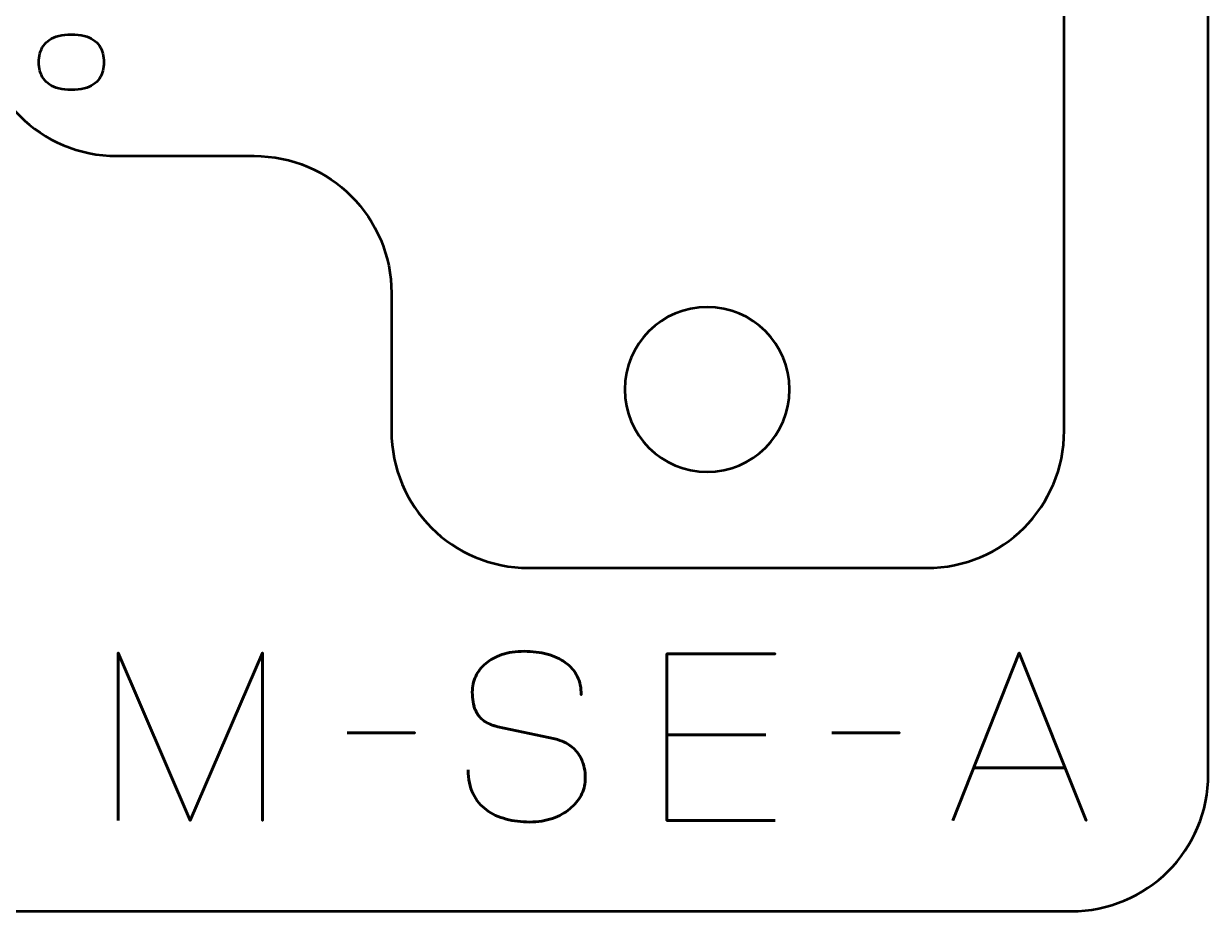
# Model space of a CAD drawing. Header units: centimetres. Extents: x -17.9 to -3.1, y -25.3 to -4.3.
# Drawn here: x -7.414 to -3.1, y -25.35 to -22.119 of the extents above; entities that cross this region are included whole.
import ezdxf

# ---------------------------------------------------------------- set-up
doc = ezdxf.new("R2010")
doc.units = ezdxf.units.CM
doc.header["$MEASUREMENT"] = 0
doc.layers.add('Layer 1', color=7, linetype='Continuous')

msp = doc.modelspace()

# ---------------------------------------------------------------- linework, layer by layer
at = {"layer": 'Layer 1', "color": 7, "lineweight": 53}
msp.add_open_spline([(-17.90003, -24.8499), (-17.90003, -24.8499), (-17.90003, -4.84994), (-17.90003, -4.84994), (-17.90003, -4.84994), (-17.90003, -4.57297), (-17.67694, -4.34998), (-17.39994, -4.34998), (-17.39994, -4.34998), (-17.39994, -4.34998), (-3.60007, -4.34998), (-3.60007, -4.34998), (-3.60007, -4.34998), (-3.32293, -4.34998), (-3.09997, -4.57297), (-3.09997, -4.84994), (-3.09997, -4.84994), (-3.09997, -4.84994), (-3.09997, -24.8499), (-3.09997, -24.8499), (-3.09997, -24.8499), (-3.09997, -25.1269), (-3.32293, -25.34999), (-3.60007, -25.34999), (-3.60007, -25.34999), (-3.60007, -25.34999), (-17.39994, -25.34999), (-17.39994, -25.34999), (-17.39994, -25.34999), (-17.67694, -25.34999), (-17.90003, -25.1269), (-17.90003, -24.8499)], degree=3, knots=[0, 0, 0, 0, 0.125, 0.125, 0.125, 0.125, 0.25, 0.25, 0.25, 0.25, 0.375, 0.375, 0.375, 0.375, 0.5, 0.5, 0.5, 0.5, 0.625, 0.625, 0.625, 0.625, 0.75, 0.75, 0.75, 0.75, 0.875, 0.875, 0.875, 0.875, 1, 1, 1, 1], dxfattribs=at)
at = {"layer": 'Layer 1', "color": 2, "lineweight": 53}
msp.add_open_spline([(-6.07499, -19.79993), (-6.07499, -19.79993), (-6.07503, -19.30007), (-6.07503, -19.30007), (-6.07503, -19.30007), (-6.07503, -19.02293), (-5.85194, -18.79997), (-5.57494, -18.79997), (-5.57494, -18.79997), (-5.57494, -18.79997), (-4.12507, -18.79997), (-4.12507, -18.79997), (-4.12507, -18.79997), (-3.84793, -18.79997), (-3.62497, -19.02293), (-3.62497, -19.30007), (-3.62497, -19.30007), (-3.62497, -19.30007), (-3.62497, -23.59994), (-3.62497, -23.59994), (-3.62497, -23.59994), (-3.62497, -23.87694), (-3.84793, -24.10003), (-4.12507, -24.10003), (-4.12507, -24.10003), (-4.12507, -24.10003), (-5.57494, -24.10003), (-5.57494, -24.10003), (-5.57494, -24.10003), (-5.85194, -24.10003), (-6.07503, -23.87694), (-6.07503, -23.59994), (-6.07503, -23.59994), (-6.07503, -23.59994), (-6.07499, -23.10007), (-6.07499, -23.10007), (-6.07499, -23.10007), (-6.07494, -22.82312), (-6.29803, -22.60003), (-6.57503, -22.60003), (-6.57503, -22.60003), (-6.57503, -22.60003), (-7.07493, -22.60003), (-7.07493, -22.60003), (-7.07493, -22.60003), (-7.35207, -22.60003), (-7.57503, -22.37694), (-7.57503, -22.09994), (-7.57503, -22.09994), (-7.57503, -22.09994), (-7.57503, -20.80007), (-7.57503, -20.80007), (-7.57503, -20.80007), (-7.57503, -20.52293), (-7.35207, -20.29997), (-7.07493, -20.29997), (-7.07493, -20.29997), (-7.07493, -20.29997), (-6.57503, -20.29997), (-6.57503, -20.29997), (-6.57503, -20.29997), (-6.29803, -20.29997), (-6.07494, -20.07688), (-6.07499, -19.79993)], degree=3, knots=[0, 0, 0, 0, 0.0625, 0.0625, 0.0625, 0.0625, 0.125, 0.125, 0.125, 0.125, 0.1875, 0.1875, 0.1875, 0.1875, 0.25, 0.25, 0.25, 0.25, 0.3125, 0.3125, 0.3125, 0.3125, 0.375, 0.375, 0.375, 0.375, 0.4375, 0.4375, 0.4375, 0.4375, 0.5, 0.5, 0.5, 0.5, 0.5625, 0.5625, 0.5625, 0.5625, 0.625, 0.625, 0.625, 0.625, 0.6875, 0.6875, 0.6875, 0.6875, 0.75, 0.75, 0.75, 0.75, 0.8125, 0.8125, 0.8125, 0.8125, 0.875, 0.875, 0.875, 0.875, 0.9375, 0.9375, 0.9375, 0.9375, 1, 1, 1, 1], dxfattribs=at)
at = {"layer": 'Layer 1', "color": 30, "lineweight": 53}
for points, knots in [([(-7.12221, -22.25867), (-7.12216, -22.24751), (-7.12348, -22.23693), (-7.12608, -22.22682), (-7.12608, -22.22682), (-7.12872, -22.21676), (-7.13285, -22.20756), (-7.13857, -22.19914), (-7.13857, -22.19914), (-7.14423, -22.19073), (-7.15169, -22.18343), (-7.1609, -22.17724), (-7.1609, -22.17724), (-7.1701, -22.17104), (-7.18127, -22.16628), (-7.19439, -22.1629), (-7.19439, -22.1629), (-7.20752, -22.15946), (-7.22281, -22.15776), (-7.24033, -22.15771), (-7.24033, -22.15771), (-7.25784, -22.15776), (-7.27313, -22.15946), (-7.28631, -22.1629), (-7.28631, -22.1629), (-7.29949, -22.16628), (-7.3107, -22.17104), (-7.31996, -22.17724), (-7.31996, -22.17724), (-7.32923, -22.18343), (-7.33674, -22.19073), (-7.34251, -22.19914), (-7.34251, -22.19914), (-7.34828, -22.20756), (-7.35246, -22.21676), (-7.35515, -22.22682), (-7.35515, -22.22682), (-7.3578, -22.23693), (-7.35912, -22.24751), (-7.35907, -22.25867), (-7.35907, -22.25867), (-7.35912, -22.26984), (-7.3578, -22.28042), (-7.35515, -22.29053), (-7.35515, -22.29053), (-7.35246, -22.30058), (-7.34828, -22.30979), (-7.34251, -22.31821), (-7.34251, -22.31821), (-7.33674, -22.32662), (-7.32923, -22.33392), (-7.31996, -22.34011), (-7.31996, -22.34011), (-7.3107, -22.3463), (-7.29949, -22.35107), (-7.28631, -22.35445), (-7.28631, -22.35445), (-7.27313, -22.35789), (-7.25784, -22.35959), (-7.24033, -22.35964), (-7.24033, -22.35964), (-7.22281, -22.35959), (-7.20752, -22.35789), (-7.19439, -22.35445), (-7.19439, -22.35445), (-7.18127, -22.35107), (-7.1701, -22.3463), (-7.1609, -22.34011), (-7.1609, -22.34011), (-7.15169, -22.33392), (-7.14423, -22.32662), (-7.13857, -22.31821), (-7.13857, -22.31821), (-7.13285, -22.30979), (-7.12872, -22.30058), (-7.12608, -22.29053), (-7.12608, -22.29053), (-7.12348, -22.28042), (-7.12216, -22.26984), (-7.12221, -22.25867)], [0, 0, 0, 0, 0.05, 0.05, 0.05, 0.05, 0.1, 0.1, 0.1, 0.1, 0.15, 0.15, 0.15, 0.15, 0.2, 0.2, 0.2, 0.2, 0.25, 0.25, 0.25, 0.25, 0.3, 0.3, 0.3, 0.3, 0.35, 0.35, 0.35, 0.35, 0.4, 0.4, 0.4, 0.4, 0.45, 0.45, 0.45, 0.45, 0.5, 0.5, 0.5, 0.5, 0.55, 0.55, 0.55, 0.55, 0.6, 0.6, 0.6, 0.6, 0.65, 0.65, 0.65, 0.65, 0.7, 0.7, 0.7, 0.7, 0.75, 0.75, 0.75, 0.75, 0.8, 0.8, 0.8, 0.8, 0.85, 0.85, 0.85, 0.85, 0.9, 0.9, 0.9, 0.9, 0.95, 0.95, 0.95, 0.95, 1, 1, 1, 1]), ([(-7.12221, -22.25867), (-7.12216, -22.24751), (-7.12348, -22.23693), (-7.12608, -22.22682), (-7.12608, -22.22682), (-7.12872, -22.21676), (-7.13285, -22.20756), (-7.13857, -22.19914), (-7.13857, -22.19914), (-7.14423, -22.19073), (-7.15169, -22.18343), (-7.1609, -22.17724), (-7.1609, -22.17724), (-7.1701, -22.17104), (-7.18127, -22.16628), (-7.19439, -22.1629), (-7.19439, -22.1629), (-7.20752, -22.15946), (-7.22281, -22.15776), (-7.24033, -22.15771), (-7.24033, -22.15771), (-7.25784, -22.15776), (-7.27313, -22.15946), (-7.28631, -22.1629), (-7.28631, -22.1629), (-7.29949, -22.16628), (-7.3107, -22.17104), (-7.31996, -22.17724), (-7.31996, -22.17724), (-7.32923, -22.18343), (-7.33674, -22.19073), (-7.34251, -22.19914), (-7.34251, -22.19914), (-7.34828, -22.20756), (-7.35246, -22.21676), (-7.35515, -22.22682), (-7.35515, -22.22682), (-7.3578, -22.23693), (-7.35912, -22.24751), (-7.35907, -22.25867), (-7.35907, -22.25867), (-7.35912, -22.26984), (-7.3578, -22.28042), (-7.35515, -22.29053), (-7.35515, -22.29053), (-7.35246, -22.30058), (-7.34828, -22.30979), (-7.34251, -22.31821), (-7.34251, -22.31821), (-7.33674, -22.32662), (-7.32923, -22.33392), (-7.31996, -22.34011), (-7.31996, -22.34011), (-7.3107, -22.3463), (-7.29949, -22.35107), (-7.28631, -22.35445), (-7.28631, -22.35445), (-7.27313, -22.35789), (-7.25784, -22.35959), (-7.24033, -22.35964), (-7.24033, -22.35964), (-7.22281, -22.35959), (-7.20752, -22.35789), (-7.19439, -22.35445), (-7.19439, -22.35445), (-7.18127, -22.35107), (-7.1701, -22.3463), (-7.1609, -22.34011), (-7.1609, -22.34011), (-7.15169, -22.33392), (-7.14423, -22.32662), (-7.13857, -22.31821), (-7.13857, -22.31821), (-7.13285, -22.30979), (-7.12872, -22.30058), (-7.12608, -22.29053), (-7.12608, -22.29053), (-7.12348, -22.28042), (-7.12216, -22.26984), (-7.12221, -22.25867)], [0, 0, 0, 0, 0.05, 0.05, 0.05, 0.05, 0.1, 0.1, 0.1, 0.1, 0.15, 0.15, 0.15, 0.15, 0.2, 0.2, 0.2, 0.2, 0.25, 0.25, 0.25, 0.25, 0.3, 0.3, 0.3, 0.3, 0.35, 0.35, 0.35, 0.35, 0.4, 0.4, 0.4, 0.4, 0.45, 0.45, 0.45, 0.45, 0.5, 0.5, 0.5, 0.5, 0.55, 0.55, 0.55, 0.55, 0.6, 0.6, 0.6, 0.6, 0.65, 0.65, 0.65, 0.65, 0.7, 0.7, 0.7, 0.7, 0.75, 0.75, 0.75, 0.75, 0.8, 0.8, 0.8, 0.8, 0.85, 0.85, 0.85, 0.85, 0.9, 0.9, 0.9, 0.9, 0.95, 0.95, 0.95, 0.95, 1, 1, 1, 1]), ([(-7.06996, -25.01987), (-7.06996, -25.01987), (-7.06996, -24.40942), (-7.06996, -24.40942), (-7.06996, -24.40942), (-7.06996, -24.40942), (-6.80749, -25.01987), (-6.80749, -25.01987), (-6.80749, -25.01987), (-6.80749, -25.01987), (-6.54418, -24.40942), (-6.54418, -24.40942), (-6.54418, -24.40942), (-6.54418, -24.40942), (-6.54418, -25.01987), (-6.54418, -25.01987), (-6.54418, -25.01987), (-6.54418, -25.01987), (-6.54418, -24.40942), (-6.54418, -24.40942), (-6.54418, -24.40942), (-6.54418, -24.40942), (-6.80749, -25.01987), (-6.80749, -25.01987), (-6.80749, -25.01987), (-6.80749, -25.01987), (-7.06996, -24.40942), (-7.06996, -24.40942), (-7.06996, -24.40942), (-7.06996, -24.40942), (-7.06996, -25.01987), (-7.06996, -25.01987)], [0, 0, 0, 0, 0.125, 0.125, 0.125, 0.125, 0.25, 0.25, 0.25, 0.25, 0.375, 0.375, 0.375, 0.375, 0.5, 0.5, 0.5, 0.5, 0.625, 0.625, 0.625, 0.625, 0.75, 0.75, 0.75, 0.75, 0.875, 0.875, 0.875, 0.875, 1, 1, 1, 1]), ([(-5.79572, -24.8353), (-5.79544, -24.86902), (-5.78951, -24.89795), (-5.77766, -24.92208), (-5.77766, -24.92208), (-5.76595, -24.94607), (-5.74958, -24.96568), (-5.72897, -24.98092), (-5.72897, -24.98092), (-5.70823, -24.99602), (-5.68438, -25.00717), (-5.65743, -25.01437), (-5.65743, -25.01437), (-5.63062, -25.02142), (-5.60183, -25.02495), (-5.57135, -25.02495), (-5.57135, -25.02495), (-5.54059, -25.02481), (-5.51293, -25.02029), (-5.48824, -25.01169), (-5.48824, -25.01169), (-5.46368, -25.00308), (-5.44266, -24.99151), (-5.42502, -24.97697), (-5.42502, -24.97697), (-5.40752, -24.96244), (-5.39397, -24.94621), (-5.38438, -24.92815), (-5.38438, -24.92815), (-5.37478, -24.91009), (-5.3697, -24.8916), (-5.369, -24.87255), (-5.369, -24.87255), (-5.36815, -24.84757), (-5.37182, -24.82471), (-5.37986, -24.80411), (-5.37986, -24.80411), (-5.38791, -24.78351), (-5.40032, -24.76629), (-5.41712, -24.75218), (-5.41712, -24.75218), (-5.43377, -24.73807), (-5.45479, -24.72819), (-5.47991, -24.72269), (-5.47991, -24.72269), (-5.47991, -24.72269), (-5.68735, -24.67782), (-5.68735, -24.67782), (-5.68735, -24.67782), (-5.70682, -24.67372), (-5.72361, -24.66681), (-5.73744, -24.65721), (-5.73744, -24.65721), (-5.75127, -24.64748), (-5.76199, -24.63407), (-5.76933, -24.61686), (-5.76933, -24.61686), (-5.77667, -24.59978), (-5.78048, -24.57805), (-5.78048, -24.55166), (-5.78048, -24.55166), (-5.78048, -24.53162), (-5.77639, -24.51271), (-5.76806, -24.49493), (-5.76806, -24.49493), (-5.75988, -24.47715), (-5.74774, -24.46149), (-5.7318, -24.44766), (-5.7318, -24.44766), (-5.71585, -24.43397), (-5.69609, -24.42325), (-5.67267, -24.41549), (-5.67267, -24.41549), (-5.6491, -24.40759), (-5.62215, -24.40364), (-5.59167, -24.40349), (-5.59167, -24.40349), (-5.56105, -24.40349), (-5.53297, -24.40702), (-5.50729, -24.41408), (-5.50729, -24.41408), (-5.48175, -24.42113), (-5.45959, -24.43129), (-5.44096, -24.44484), (-5.44096, -24.44484), (-5.42234, -24.45839), (-5.40794, -24.47504), (-5.39807, -24.49451), (-5.39807, -24.49451), (-5.38819, -24.51413), (-5.38353, -24.53656), (-5.38424, -24.56182), (-5.38424, -24.56182), (-5.38353, -24.53656), (-5.38819, -24.51413), (-5.39807, -24.49451), (-5.39807, -24.49451), (-5.40794, -24.47504), (-5.42234, -24.45839), (-5.44096, -24.44484), (-5.44096, -24.44484), (-5.45959, -24.43129), (-5.48175, -24.42113), (-5.50729, -24.41408), (-5.50729, -24.41408), (-5.53297, -24.40702), (-5.56105, -24.40349), (-5.59167, -24.40349), (-5.59167, -24.40349), (-5.62215, -24.40364), (-5.6491, -24.40759), (-5.67267, -24.41549), (-5.67267, -24.41549), (-5.69609, -24.42325), (-5.71585, -24.43397), (-5.7318, -24.44766), (-5.7318, -24.44766), (-5.74774, -24.46149), (-5.75988, -24.47715), (-5.76806, -24.49493), (-5.76806, -24.49493), (-5.77639, -24.51271), (-5.78048, -24.53162), (-5.78048, -24.55166), (-5.78048, -24.55166), (-5.78048, -24.57805), (-5.77681, -24.59978), (-5.76976, -24.61671), (-5.76976, -24.61671), (-5.76256, -24.63379), (-5.75198, -24.64705), (-5.73815, -24.65679), (-5.73815, -24.65679), (-5.72432, -24.66639), (-5.70738, -24.67344), (-5.68735, -24.67782), (-5.68735, -24.67782), (-5.68735, -24.67782), (-5.47991, -24.72269), (-5.47991, -24.72269), (-5.47991, -24.72269), (-5.45423, -24.72819), (-5.43306, -24.73807), (-5.41641, -24.75218), (-5.41641, -24.75218), (-5.39962, -24.76629), (-5.38734, -24.78351), (-5.37944, -24.80411), (-5.37944, -24.80411), (-5.37168, -24.82471), (-5.36815, -24.84757), (-5.369, -24.87255), (-5.369, -24.87255), (-5.3697, -24.8916), (-5.37478, -24.91009), (-5.38438, -24.92815), (-5.38438, -24.92815), (-5.39397, -24.94621), (-5.40752, -24.96244), (-5.42502, -24.97697), (-5.42502, -24.97697), (-5.44266, -24.99151), (-5.46368, -25.00308), (-5.48824, -25.01169), (-5.48824, -25.01169), (-5.51293, -25.02029), (-5.54059, -25.02481), (-5.57135, -25.02495), (-5.57135, -25.02495), (-5.60183, -25.02495), (-5.63062, -25.02142), (-5.65743, -25.01437), (-5.65743, -25.01437), (-5.68438, -25.00717), (-5.70823, -24.99602), (-5.72897, -24.98092), (-5.72897, -24.98092), (-5.74958, -24.96568), (-5.76595, -24.94607), (-5.77766, -24.92208), (-5.77766, -24.92208), (-5.78951, -24.89795), (-5.79544, -24.86902), (-5.79572, -24.8353)], [0, 0, 0, 0, 0.0217391, 0.0217391, 0.0217391, 0.0217391, 0.0434783, 0.0434783, 0.0434783, 0.0434783, 0.0652174, 0.0652174, 0.0652174, 0.0652174, 0.0869565, 0.0869565, 0.0869565, 0.0869565, 0.1086957, 0.1086957, 0.1086957, 0.1086957, 0.1304348, 0.1304348, 0.1304348, 0.1304348, 0.1521739, 0.1521739, 0.1521739, 0.1521739, 0.173913, 0.173913, 0.173913, 0.173913, 0.1956522, 0.1956522, 0.1956522, 0.1956522, 0.2173913, 0.2173913, 0.2173913, 0.2173913, 0.2391304, 0.2391304, 0.2391304, 0.2391304, 0.2608696, 0.2608696, 0.2608696, 0.2608696, 0.2826087, 0.2826087, 0.2826087, 0.2826087, 0.3043478, 0.3043478, 0.3043478, 0.3043478, 0.326087, 0.326087, 0.326087, 0.326087, 0.3478261, 0.3478261, 0.3478261, 0.3478261, 0.3695652, 0.3695652, 0.3695652, 0.3695652, 0.3913043, 0.3913043, 0.3913043, 0.3913043, 0.4130435, 0.4130435, 0.4130435, 0.4130435, 0.4347826, 0.4347826, 0.4347826, 0.4347826, 0.4565217, 0.4565217, 0.4565217, 0.4565217, 0.4782609, 0.4782609, 0.4782609, 0.4782609, 0.5, 0.5, 0.5, 0.5, 0.5217391, 0.5217391, 0.5217391, 0.5217391, 0.5434783, 0.5434783, 0.5434783, 0.5434783, 0.5652174, 0.5652174, 0.5652174, 0.5652174, 0.5869565, 0.5869565, 0.5869565, 0.5869565, 0.6086957, 0.6086957, 0.6086957, 0.6086957, 0.6304348, 0.6304348, 0.6304348, 0.6304348, 0.6521739, 0.6521739, 0.6521739, 0.6521739, 0.673913, 0.673913, 0.673913, 0.673913, 0.6956522, 0.6956522, 0.6956522, 0.6956522, 0.7173913, 0.7173913, 0.7173913, 0.7173913, 0.7391304, 0.7391304, 0.7391304, 0.7391304, 0.7608696, 0.7608696, 0.7608696, 0.7608696, 0.7826087, 0.7826087, 0.7826087, 0.7826087, 0.8043478, 0.8043478, 0.8043478, 0.8043478, 0.826087, 0.826087, 0.826087, 0.826087, 0.8478261, 0.8478261, 0.8478261, 0.8478261, 0.8695652, 0.8695652, 0.8695652, 0.8695652, 0.8913043, 0.8913043, 0.8913043, 0.8913043, 0.9130435, 0.9130435, 0.9130435, 0.9130435, 0.9347826, 0.9347826, 0.9347826, 0.9347826, 0.9565217, 0.9565217, 0.9565217, 0.9565217, 0.9782609, 0.9782609, 0.9782609, 0.9782609, 1, 1, 1, 1]), ([(-4.67727, -25.01987), (-4.67727, -25.01987), (-5.07182, -25.01987), (-5.07182, -25.01987), (-5.07182, -25.01987), (-5.07182, -25.01987), (-5.07182, -24.41281), (-5.07182, -24.41281), (-5.07182, -24.41281), (-5.07182, -24.41281), (-4.67727, -24.41281), (-4.67727, -24.41281), (-4.67727, -24.41281), (-4.67727, -24.41281), (-5.07182, -24.41281), (-5.07182, -24.41281), (-5.07182, -24.41281), (-5.07182, -24.41281), (-5.07182, -25.01987), (-5.07182, -25.01987), (-5.07182, -25.01987), (-5.07182, -25.01987), (-4.67727, -25.01987), (-4.67727, -25.01987)], [0, 0, 0, 0, 0.1666667, 0.1666667, 0.1666667, 0.1666667, 0.3333333, 0.3333333, 0.3333333, 0.3333333, 0.5, 0.5, 0.5, 0.5, 0.6666667, 0.6666667, 0.6666667, 0.6666667, 0.8333333, 0.8333333, 0.8333333, 0.8333333, 1, 1, 1, 1]), ([(-4.03041, -25.01987), (-4.03041, -25.01987), (-3.78826, -24.40942), (-3.78826, -24.40942), (-3.78826, -24.40942), (-3.78826, -24.40942), (-3.54527, -25.01987), (-3.54527, -25.01987), (-3.54527, -25.01987), (-3.54527, -25.01987), (-3.78826, -24.40942), (-3.78826, -24.40942), (-3.78826, -24.40942), (-3.78826, -24.40942), (-4.03041, -25.01987), (-4.03041, -25.01987)], [0, 0, 0, 0, 0.25, 0.25, 0.25, 0.25, 0.5, 0.5, 0.5, 0.5, 0.75, 0.75, 0.75, 0.75, 1, 1, 1, 1]), ([(-6.23599, -24.70068), (-6.23599, -24.70068), (-5.98961, -24.70068), (-5.98961, -24.70068), (-5.98961, -24.70068), (-5.98961, -24.70068), (-6.23599, -24.70068), (-6.23599, -24.70068)], [0, 0, 0, 0, 0.5, 0.5, 0.5, 0.5, 1, 1, 1, 1]), ([(-4.71114, -24.70745), (-4.71114, -24.70745), (-5.07182, -24.70745), (-5.07182, -24.70745), (-5.07182, -24.70745), (-5.07182, -24.70745), (-4.71114, -24.70745), (-4.71114, -24.70745)], [0, 0, 0, 0, 0.5, 0.5, 0.5, 0.5, 1, 1, 1, 1]), ([(-4.47068, -24.70068), (-4.47068, -24.70068), (-4.2243, -24.70068), (-4.2243, -24.70068), (-4.2243, -24.70068), (-4.2243, -24.70068), (-4.47068, -24.70068), (-4.47068, -24.70068)], [0, 0, 0, 0, 0.5, 0.5, 0.5, 0.5, 1, 1, 1, 1]), ([(-3.95421, -24.82768), (-3.95421, -24.82768), (-3.62231, -24.82768), (-3.62231, -24.82768), (-3.62231, -24.82768), (-3.62231, -24.82768), (-3.95421, -24.82768), (-3.95421, -24.82768)], [0, 0, 0, 0, 0.5, 0.5, 0.5, 0.5, 1, 1, 1, 1])]:
    msp.add_open_spline(points, degree=3, knots=knots, dxfattribs=at)
at = {"layer": 'Layer 1', "lineweight": 53}
msp.add_open_spline([(-4.92493, -23.15), (-4.7593, -23.15), (-4.62493, -23.28423), (-4.62493, -23.45001), (-4.62493, -23.45001), (-4.62493, -23.61567), (-4.7593, -23.75001), (-4.92493, -23.75001), (-4.92493, -23.75001), (-5.0907, -23.75001), (-5.22493, -23.61567), (-5.22493, -23.45001), (-5.22493, -23.45001), (-5.22493, -23.28423), (-5.0907, -23.15), (-4.92493, -23.15)], degree=3, knots=[0, 0, 0, 0, 0.25, 0.25, 0.25, 0.25, 0.5, 0.5, 0.5, 0.5, 0.75, 0.75, 0.75, 0.75, 1, 1, 1, 1], dxfattribs=at)
at = {"layer": 'Layer 1', "color": 7}
for points, knots in [([(-7.06996, -25.01987), (-7.06996, -25.01987), (-7.06996, -24.40942), (-7.06996, -24.40942), (-7.06996, -24.40942), (-7.06996, -24.40942), (-6.80749, -25.01987), (-6.80749, -25.01987), (-6.80749, -25.01987), (-6.80749, -25.01987), (-6.54418, -24.40942), (-6.54418, -24.40942), (-6.54418, -24.40942), (-6.54418, -24.40942), (-6.54418, -25.01987), (-6.54418, -25.01987), (-6.54418, -25.01987), (-6.54418, -25.01987), (-6.54418, -24.40942), (-6.54418, -24.40942), (-6.54418, -24.40942), (-6.54418, -24.40942), (-6.80749, -25.01987), (-6.80749, -25.01987), (-6.80749, -25.01987), (-6.80749, -25.01987), (-7.06996, -24.40942), (-7.06996, -24.40942), (-7.06996, -24.40942), (-7.06996, -24.40942), (-7.06996, -25.01987), (-7.06996, -25.01987)], [0, 0, 0, 0, 0.125, 0.125, 0.125, 0.125, 0.25, 0.25, 0.25, 0.25, 0.375, 0.375, 0.375, 0.375, 0.5, 0.5, 0.5, 0.5, 0.625, 0.625, 0.625, 0.625, 0.75, 0.75, 0.75, 0.75, 0.875, 0.875, 0.875, 0.875, 1, 1, 1, 1]), ([(-5.79572, -24.8353), (-5.79544, -24.86902), (-5.78951, -24.89795), (-5.77766, -24.92208), (-5.77766, -24.92208), (-5.76595, -24.94607), (-5.74958, -24.96568), (-5.72897, -24.98092), (-5.72897, -24.98092), (-5.70823, -24.99602), (-5.68438, -25.00717), (-5.65743, -25.01437), (-5.65743, -25.01437), (-5.63062, -25.02142), (-5.60183, -25.02495), (-5.57135, -25.02495), (-5.57135, -25.02495), (-5.54059, -25.02481), (-5.51293, -25.02029), (-5.48824, -25.01169), (-5.48824, -25.01169), (-5.46368, -25.00308), (-5.44266, -24.99151), (-5.42502, -24.97697), (-5.42502, -24.97697), (-5.40752, -24.96244), (-5.39397, -24.94621), (-5.38438, -24.92815), (-5.38438, -24.92815), (-5.37478, -24.91009), (-5.3697, -24.8916), (-5.369, -24.87255), (-5.369, -24.87255), (-5.36815, -24.84757), (-5.37182, -24.82471), (-5.37986, -24.80411), (-5.37986, -24.80411), (-5.38791, -24.78351), (-5.40032, -24.76629), (-5.41712, -24.75218), (-5.41712, -24.75218), (-5.43377, -24.73807), (-5.45479, -24.72819), (-5.47991, -24.72269), (-5.47991, -24.72269), (-5.47991, -24.72269), (-5.68735, -24.67782), (-5.68735, -24.67782), (-5.68735, -24.67782), (-5.70682, -24.67372), (-5.72361, -24.66681), (-5.73744, -24.65721), (-5.73744, -24.65721), (-5.75127, -24.64748), (-5.76199, -24.63407), (-5.76933, -24.61686), (-5.76933, -24.61686), (-5.77667, -24.59978), (-5.78048, -24.57805), (-5.78048, -24.55166), (-5.78048, -24.55166), (-5.78048, -24.53162), (-5.77639, -24.51271), (-5.76806, -24.49493), (-5.76806, -24.49493), (-5.75988, -24.47715), (-5.74774, -24.46149), (-5.7318, -24.44766), (-5.7318, -24.44766), (-5.71585, -24.43397), (-5.69609, -24.42325), (-5.67267, -24.41549), (-5.67267, -24.41549), (-5.6491, -24.40759), (-5.62215, -24.40364), (-5.59167, -24.40349), (-5.59167, -24.40349), (-5.56105, -24.40349), (-5.53297, -24.40702), (-5.50729, -24.41408), (-5.50729, -24.41408), (-5.48175, -24.42113), (-5.45959, -24.43129), (-5.44096, -24.44484), (-5.44096, -24.44484), (-5.42234, -24.45839), (-5.40794, -24.47504), (-5.39807, -24.49451), (-5.39807, -24.49451), (-5.38819, -24.51413), (-5.38353, -24.53656), (-5.38424, -24.56182), (-5.38424, -24.56182), (-5.38353, -24.53656), (-5.38819, -24.51413), (-5.39807, -24.49451), (-5.39807, -24.49451), (-5.40794, -24.47504), (-5.42234, -24.45839), (-5.44096, -24.44484), (-5.44096, -24.44484), (-5.45959, -24.43129), (-5.48175, -24.42113), (-5.50729, -24.41408), (-5.50729, -24.41408), (-5.53297, -24.40702), (-5.56105, -24.40349), (-5.59167, -24.40349), (-5.59167, -24.40349), (-5.62215, -24.40364), (-5.6491, -24.40759), (-5.67267, -24.41549), (-5.67267, -24.41549), (-5.69609, -24.42325), (-5.71585, -24.43397), (-5.7318, -24.44766), (-5.7318, -24.44766), (-5.74774, -24.46149), (-5.75988, -24.47715), (-5.76806, -24.49493), (-5.76806, -24.49493), (-5.77639, -24.51271), (-5.78048, -24.53162), (-5.78048, -24.55166), (-5.78048, -24.55166), (-5.78048, -24.57805), (-5.77681, -24.59978), (-5.76976, -24.61671), (-5.76976, -24.61671), (-5.76256, -24.63379), (-5.75198, -24.64705), (-5.73815, -24.65679), (-5.73815, -24.65679), (-5.72432, -24.66639), (-5.70738, -24.67344), (-5.68735, -24.67782), (-5.68735, -24.67782), (-5.68735, -24.67782), (-5.47991, -24.72269), (-5.47991, -24.72269), (-5.47991, -24.72269), (-5.45423, -24.72819), (-5.43306, -24.73807), (-5.41641, -24.75218), (-5.41641, -24.75218), (-5.39962, -24.76629), (-5.38734, -24.78351), (-5.37944, -24.80411), (-5.37944, -24.80411), (-5.37168, -24.82471), (-5.36815, -24.84757), (-5.369, -24.87255), (-5.369, -24.87255), (-5.3697, -24.8916), (-5.37478, -24.91009), (-5.38438, -24.92815), (-5.38438, -24.92815), (-5.39397, -24.94621), (-5.40752, -24.96244), (-5.42502, -24.97697), (-5.42502, -24.97697), (-5.44266, -24.99151), (-5.46368, -25.00308), (-5.48824, -25.01169), (-5.48824, -25.01169), (-5.51293, -25.02029), (-5.54059, -25.02481), (-5.57135, -25.02495), (-5.57135, -25.02495), (-5.60183, -25.02495), (-5.63062, -25.02142), (-5.65743, -25.01437), (-5.65743, -25.01437), (-5.68438, -25.00717), (-5.70823, -24.99602), (-5.72897, -24.98092), (-5.72897, -24.98092), (-5.74958, -24.96568), (-5.76595, -24.94607), (-5.77766, -24.92208), (-5.77766, -24.92208), (-5.78951, -24.89795), (-5.79544, -24.86902), (-5.79572, -24.8353)], [0, 0, 0, 0, 0.0217391, 0.0217391, 0.0217391, 0.0217391, 0.0434783, 0.0434783, 0.0434783, 0.0434783, 0.0652174, 0.0652174, 0.0652174, 0.0652174, 0.0869565, 0.0869565, 0.0869565, 0.0869565, 0.1086957, 0.1086957, 0.1086957, 0.1086957, 0.1304348, 0.1304348, 0.1304348, 0.1304348, 0.1521739, 0.1521739, 0.1521739, 0.1521739, 0.173913, 0.173913, 0.173913, 0.173913, 0.1956522, 0.1956522, 0.1956522, 0.1956522, 0.2173913, 0.2173913, 0.2173913, 0.2173913, 0.2391304, 0.2391304, 0.2391304, 0.2391304, 0.2608696, 0.2608696, 0.2608696, 0.2608696, 0.2826087, 0.2826087, 0.2826087, 0.2826087, 0.3043478, 0.3043478, 0.3043478, 0.3043478, 0.326087, 0.326087, 0.326087, 0.326087, 0.3478261, 0.3478261, 0.3478261, 0.3478261, 0.3695652, 0.3695652, 0.3695652, 0.3695652, 0.3913043, 0.3913043, 0.3913043, 0.3913043, 0.4130435, 0.4130435, 0.4130435, 0.4130435, 0.4347826, 0.4347826, 0.4347826, 0.4347826, 0.4565217, 0.4565217, 0.4565217, 0.4565217, 0.4782609, 0.4782609, 0.4782609, 0.4782609, 0.5, 0.5, 0.5, 0.5, 0.5217391, 0.5217391, 0.5217391, 0.5217391, 0.5434783, 0.5434783, 0.5434783, 0.5434783, 0.5652174, 0.5652174, 0.5652174, 0.5652174, 0.5869565, 0.5869565, 0.5869565, 0.5869565, 0.6086957, 0.6086957, 0.6086957, 0.6086957, 0.6304348, 0.6304348, 0.6304348, 0.6304348, 0.6521739, 0.6521739, 0.6521739, 0.6521739, 0.673913, 0.673913, 0.673913, 0.673913, 0.6956522, 0.6956522, 0.6956522, 0.6956522, 0.7173913, 0.7173913, 0.7173913, 0.7173913, 0.7391304, 0.7391304, 0.7391304, 0.7391304, 0.7608696, 0.7608696, 0.7608696, 0.7608696, 0.7826087, 0.7826087, 0.7826087, 0.7826087, 0.8043478, 0.8043478, 0.8043478, 0.8043478, 0.826087, 0.826087, 0.826087, 0.826087, 0.8478261, 0.8478261, 0.8478261, 0.8478261, 0.8695652, 0.8695652, 0.8695652, 0.8695652, 0.8913043, 0.8913043, 0.8913043, 0.8913043, 0.9130435, 0.9130435, 0.9130435, 0.9130435, 0.9347826, 0.9347826, 0.9347826, 0.9347826, 0.9565217, 0.9565217, 0.9565217, 0.9565217, 0.9782609, 0.9782609, 0.9782609, 0.9782609, 1, 1, 1, 1]), ([(-4.67727, -25.01987), (-4.67727, -25.01987), (-5.07182, -25.01987), (-5.07182, -25.01987), (-5.07182, -25.01987), (-5.07182, -25.01987), (-5.07182, -24.41281), (-5.07182, -24.41281), (-5.07182, -24.41281), (-5.07182, -24.41281), (-4.67727, -24.41281), (-4.67727, -24.41281), (-4.67727, -24.41281), (-4.67727, -24.41281), (-5.07182, -24.41281), (-5.07182, -24.41281), (-5.07182, -24.41281), (-5.07182, -24.41281), (-5.07182, -25.01987), (-5.07182, -25.01987), (-5.07182, -25.01987), (-5.07182, -25.01987), (-4.67727, -25.01987), (-4.67727, -25.01987)], [0, 0, 0, 0, 0.1666667, 0.1666667, 0.1666667, 0.1666667, 0.3333333, 0.3333333, 0.3333333, 0.3333333, 0.5, 0.5, 0.5, 0.5, 0.6666667, 0.6666667, 0.6666667, 0.6666667, 0.8333333, 0.8333333, 0.8333333, 0.8333333, 1, 1, 1, 1]), ([(-4.03041, -25.01987), (-4.03041, -25.01987), (-3.78826, -24.40942), (-3.78826, -24.40942), (-3.78826, -24.40942), (-3.78826, -24.40942), (-3.54527, -25.01987), (-3.54527, -25.01987), (-3.54527, -25.01987), (-3.54527, -25.01987), (-3.78826, -24.40942), (-3.78826, -24.40942), (-3.78826, -24.40942), (-3.78826, -24.40942), (-4.03041, -25.01987), (-4.03041, -25.01987)], [0, 0, 0, 0, 0.25, 0.25, 0.25, 0.25, 0.5, 0.5, 0.5, 0.5, 0.75, 0.75, 0.75, 0.75, 1, 1, 1, 1]), ([(-6.23599, -24.70068), (-6.23599, -24.70068), (-5.98961, -24.70068), (-5.98961, -24.70068), (-5.98961, -24.70068), (-5.98961, -24.70068), (-6.23599, -24.70068), (-6.23599, -24.70068)], [0, 0, 0, 0, 0.5, 0.5, 0.5, 0.5, 1, 1, 1, 1]), ([(-4.71114, -24.70745), (-4.71114, -24.70745), (-5.07182, -24.70745), (-5.07182, -24.70745), (-5.07182, -24.70745), (-5.07182, -24.70745), (-4.71114, -24.70745), (-4.71114, -24.70745)], [0, 0, 0, 0, 0.5, 0.5, 0.5, 0.5, 1, 1, 1, 1]), ([(-4.47068, -24.70068), (-4.47068, -24.70068), (-4.2243, -24.70068), (-4.2243, -24.70068), (-4.2243, -24.70068), (-4.2243, -24.70068), (-4.47068, -24.70068), (-4.47068, -24.70068)], [0, 0, 0, 0, 0.5, 0.5, 0.5, 0.5, 1, 1, 1, 1]), ([(-3.95421, -24.82768), (-3.95421, -24.82768), (-3.62231, -24.82768), (-3.62231, -24.82768), (-3.62231, -24.82768), (-3.62231, -24.82768), (-3.95421, -24.82768), (-3.95421, -24.82768)], [0, 0, 0, 0, 0.5, 0.5, 0.5, 0.5, 1, 1, 1, 1])]:
    msp.add_open_spline(points, degree=3, knots=knots, dxfattribs=at)

doc.saveas('drawing.dxf')
